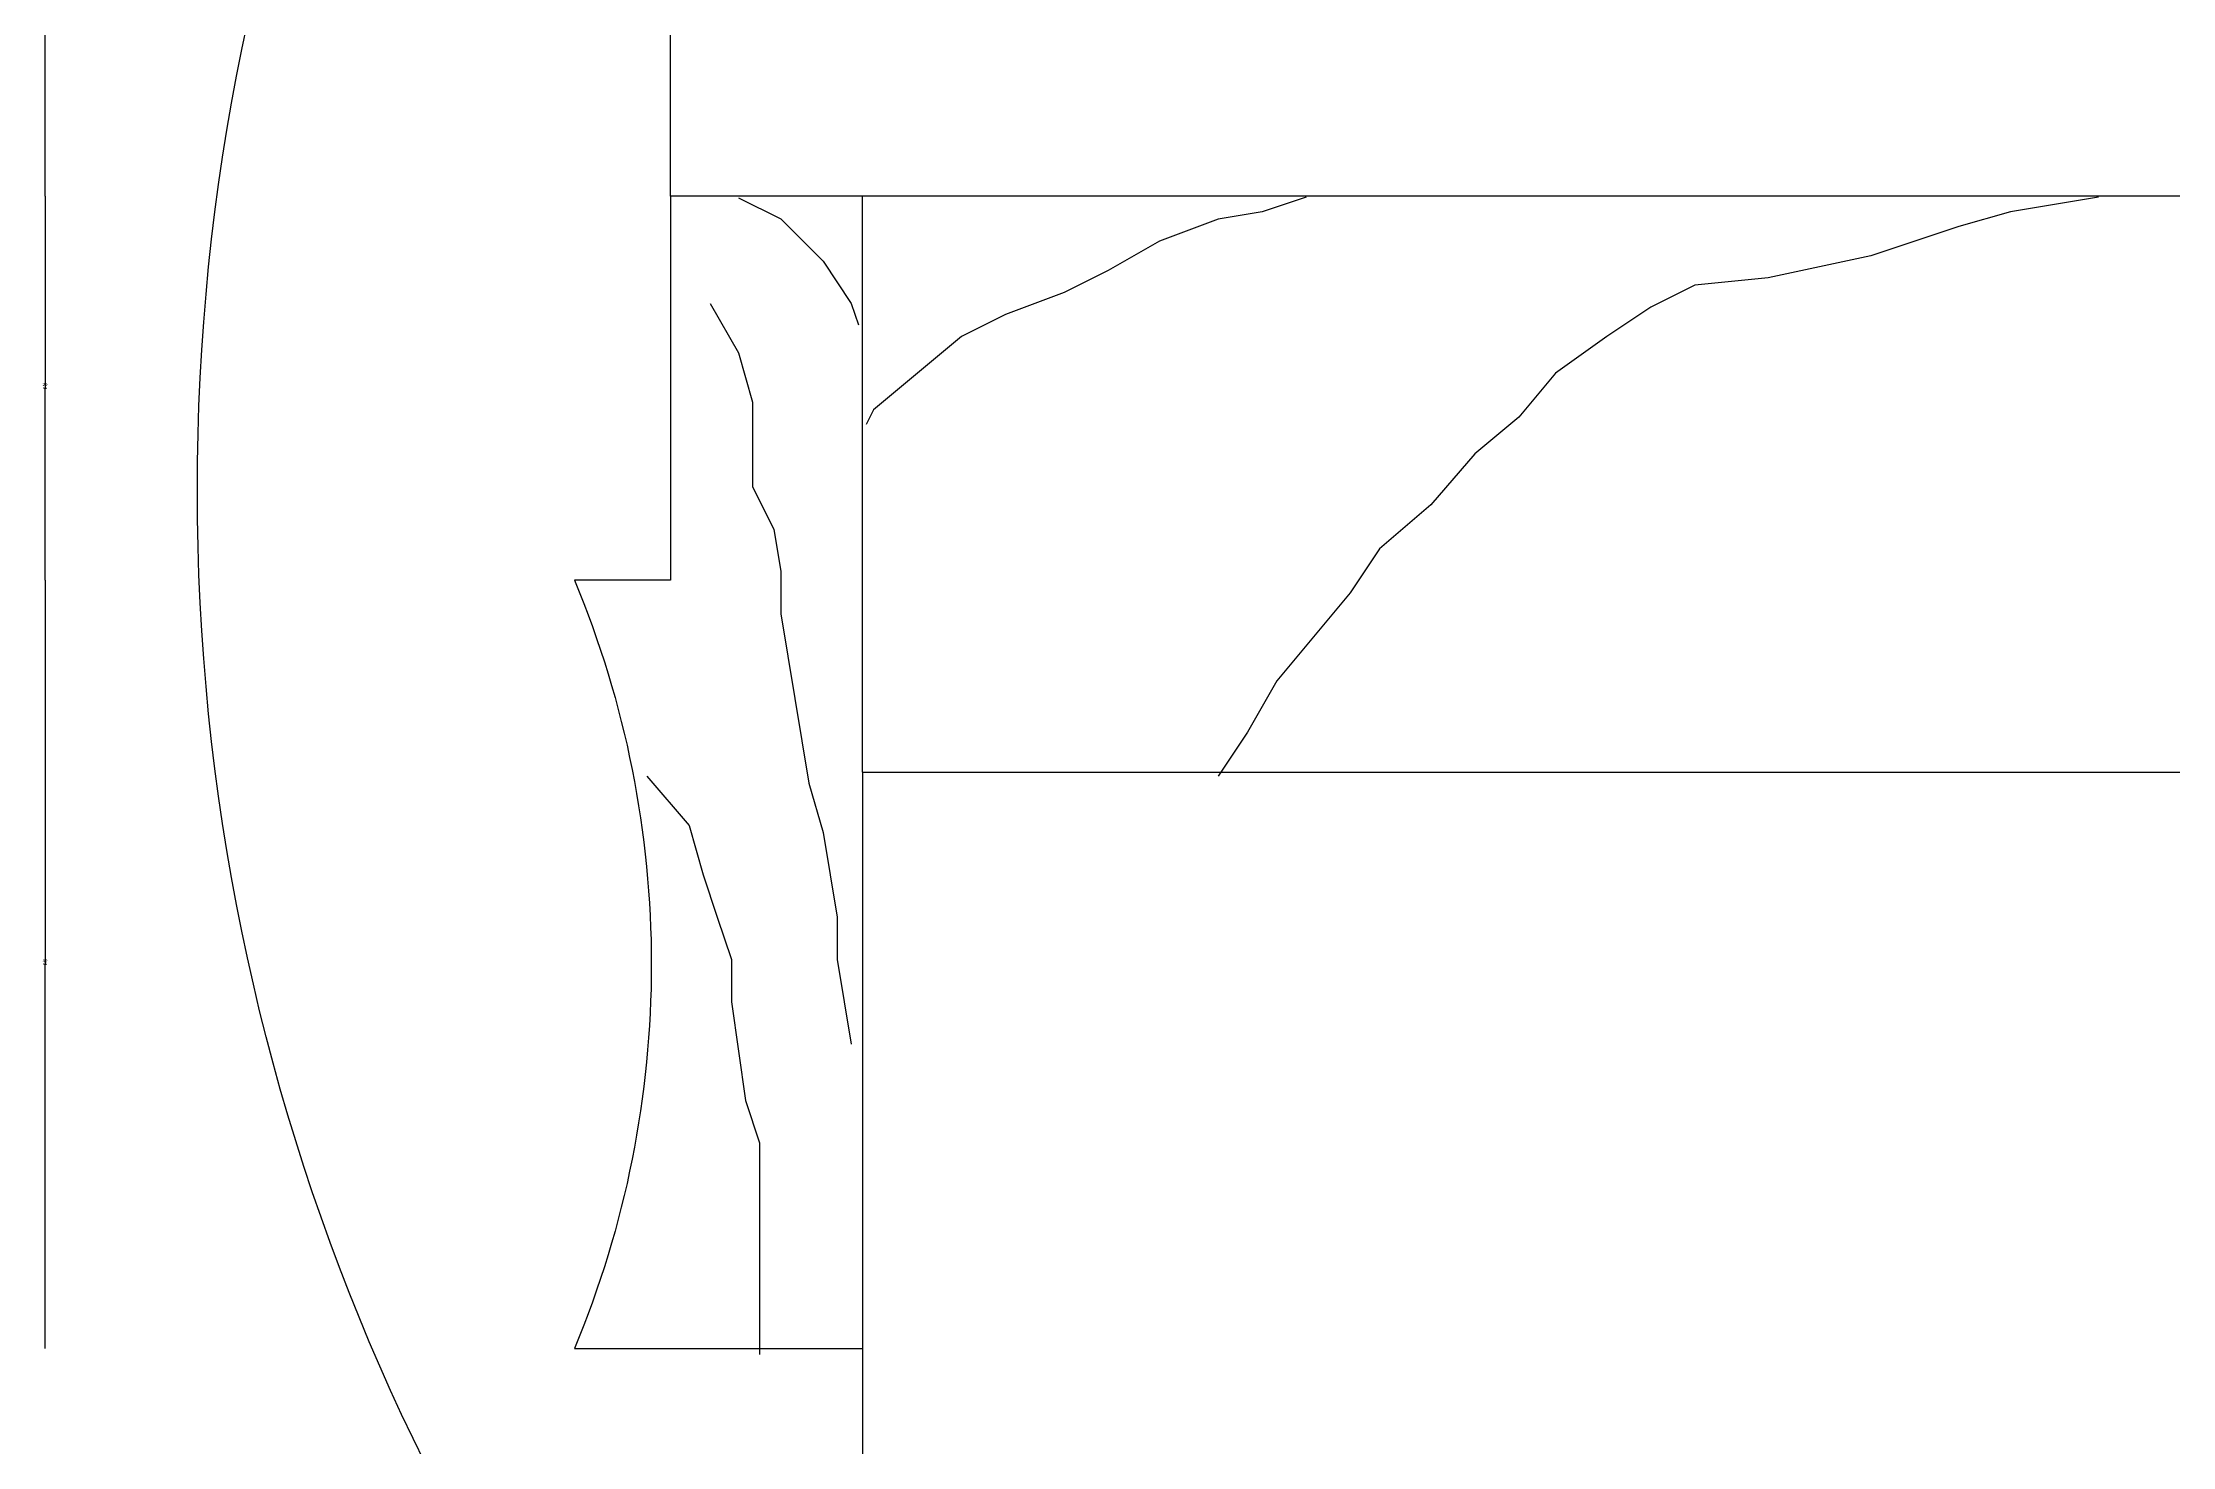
# Model space of a CAD drawing. Header units: metres. Extents: x 289 to 5205, y 117 to 7144.
# Drawn here: x 2738 to 3404, y 2714 to 3153 of the extents above; entities that cross this region are included whole.
import ezdxf

# ---------------------------------------------------------------- set-up
doc = ezdxf.new("R2010")
doc.units = ezdxf.units.M
for name, color, linetype in [('2', 2, 'Continuous'), ('4', 4, 'Continuous'), ('BH', 3, 'Continuous'), ('DIM', 3, 'Continuous')]:
    doc.layers.add(name, color=color, linetype=linetype)
doc.dimstyles.get("Standard").update_dxf_attribs({"dimtxt": 2.5, "dimasz": 2.5, "dimexe": 1.25, "dimexo": 0.625, "dimtad": 1, "dimcen": 2.5, "dimazin": 3, "dimtfac": 1, "dimtmove": 0, "dimatfit": 3})

# ---------------------------------------------------------------- blocks, each defined once
blk = doc.blocks.new('*D43')
for p, q in [((2738.99, 3104.55), (2738.99, 3044.55)), ((2738.74, 3044.55), (2738.49, 3044.55)), ((2738.99, 2984.55), (2738.99, 3044.55)), ((2738.99, 3044.55), (2738.99, 3044.55)), ((2739.24, 3044.55), (2739.49, 3044.55))]:
    blk.add_line(p, q)
at = {"layer": 'Defpoints'}
for p in [(2738.99, 3104.55), (2738.99, 3044.55), (2738.99, 2984.55)]:
    blk.add_point(p, dxfattribs=at)
at = {"layer": 'DIM', "insert": (2738.99, 3045.675), "char_height": 1, "attachment_point": 5}
blk.add_mtext('20', dxfattribs=at)
blk = doc.blocks.new('*D46')
for p, q in [((2738.99, 2984.55), (2738.99, 2864.55)), ((2738.74, 2864.55), (2738.49, 2864.55)), ((2738.99, 2744.55), (2738.99, 2864.55)), ((2738.99, 2864.55), (2738.99, 2864.55)), ((2739.24, 2864.55), (2739.49, 2864.55))]:
    blk.add_line(p, q)
at = {"layer": 'Defpoints'}
for p in [(2738.99, 2984.55), (2738.99, 2864.55), (2738.99, 2744.55)]:
    blk.add_point(p, dxfattribs=at)
at = {"layer": 'DIM', "insert": (2738.99, 2865.675), "char_height": 1, "attachment_point": 5}
blk.add_mtext('40', dxfattribs=at)
blk = doc.blocks.new('*D48')
for p, q in [((2738.99, 3340.62), (2738.99, 3222.59)), ((2738.74, 3222.59), (2738.49, 3222.59)), ((2738.99, 3104.55), (2738.99, 3222.59)), ((2738.99, 3222.59), (2738.99, 3222.59)), ((2739.24, 3222.59), (2739.49, 3222.59))]:
    blk.add_line(p, q)
at = {"layer": 'Defpoints'}
for p in [(2738.99, 3340.62), (2738.99, 3222.59), (2738.99, 3104.55)]:
    blk.add_point(p, dxfattribs=at)
at = {"layer": 'DIM', "insert": (2738.99, 3223.715), "char_height": 1, "attachment_point": 5}
blk.add_mtext('40', dxfattribs=at)

msp = doc.modelspace()

# ---------------------------------------------------------------- hatches: boundary and pattern name
at = {"layer": 'BH'}
h = msp.add_hatch(dxfattribs=at)
h.set_pattern_fill('AR-CONC', scale=60)
h.paths.add_polyline_path([(2994.43, 2924.55), (2994.43, 2521.86, 0.62), (4147.56, 2924.55)])
h = msp.add_hatch(dxfattribs=at)
h.set_pattern_fill('ANSI31', scale=1500)
h.paths.add_polyline_path([(4147.56, 2924.55), (2994.43, 2924.55), (2994.43, 2521.86, 0.62)])

# ---------------------------------------------------------------- linework, layer by layer
at = {"layer": '2'}
for q in [(4147.56, 2924.55), (2994.43, 2521.86)]:
    msp.add_line((2994.43, 2924.55), q, dxfattribs=at)
at = {"layer": '4'}
for p, q in [((2934.43, 3104.55), (2934.43, 3437.13)), ((2994.43, 2924.55), (2994.43, 3104.55))]:
    msp.add_line(p, q, dxfattribs=at)
msp.add_lwpolyline([(4152.51, 3044.55), (3714.43, 3044.55), (3714.43, 3104.55), (2994.43, 3104.55), (2934.43, 3104.55), (2934.43, 2984.55), (2904.43, 2984.55, -0.2), (2904.43, 2744.55), (2994.43, 2744.55)], format="xyb", dxfattribs=at)
at = {"layer": 'BH'}
for p, q in [((2955.64, 3104.03), (2968.87, 3097.42)), ((3133.05, 3104.23), (3119.3, 3099.65)), ((3366.8, 3101.94), (3353.05, 3099.65)), ((3380.55, 3104.23), (3366.8, 3101.94)), ((2968.87, 3097.42), (2982.1, 3084.21)), ((3105.55, 3097.36), (3087.22, 3090.49)), ((3119.3, 3099.65), (3105.55, 3097.36)), ((3337.01, 3095.07), (3323.26, 3090.49)), ((3353.05, 3099.65), (3337.01, 3095.07)), ((3087.22, 3090.49), (3071.17, 3081.33)), ((3323.26, 3090.49), (3309.51, 3085.91)), ((2982.1, 3084.21), (2990.92, 3070.99)), ((3071.17, 3081.33), (3057.42, 3074.46)), ((3309.51, 3085.91), (3277.42, 3079.04)), ((3057.42, 3074.46), (3039.09, 3067.59)), ((3254.51, 3076.75), (3240.76, 3069.88)), ((3277.42, 3079.04), (3254.51, 3076.75)), ((2946.82, 3070.99), (2955.64, 3055.56)), ((2990.92, 3070.99), (2993.12, 3064.38)), ((3240.76, 3069.88), (3227.01, 3060.72)), ((3039.09, 3067.59), (3025.34, 3060.72)), ((2955.64, 3055.56), (2960.05, 3040.14)), ((3025.34, 3060.72), (2997.84, 3037.82)), ((3227.01, 3060.72), (3210.97, 3049.27)), ((3210.97, 3049.27), (3199.51, 3035.53)), ((2960.05, 3040.14), (2960.05, 3013.7)), ((2997.84, 3037.82), (2995.55, 3033.24)), ((3199.51, 3035.53), (3185.76, 3024.08)), ((3185.76, 3024.08), (3172.01, 3008.05)), ((2960.05, 3013.7), (2966.67, 3000.48)), ((3172.01, 3008.05), (3155.97, 2994.31)), ((2966.67, 3000.48), (2968.87, 2987.26)), ((3155.97, 2994.31), (3146.8, 2980.57)), ((2968.87, 2987.26), (2968.87, 2974.04)), ((3146.8, 2980.57), (3123.88, 2953.09)), ((2968.87, 2974.04), (2971.08, 2960.83)), ((2971.08, 2960.83), (2977.69, 2921.17)), ((3123.88, 2953.09), (3114.72, 2937.06)), ((3114.72, 2937.06), (3105.55, 2923.32)), ((2926.98, 2923.37), (2940.21, 2907.95)), ((2977.69, 2921.17), (2982.1, 2905.75)), ((2940.21, 2907.95), (2944.62, 2892.53)), ((2982.1, 2905.75), (2986.51, 2879.31)), ((2944.62, 2892.53), (2949.03, 2879.31)), ((2949.03, 2879.31), (2953.44, 2866.09)), ((2986.51, 2879.31), (2986.51, 2866.09)), ((2953.44, 2866.09), (2953.44, 2852.87)), ((2986.51, 2866.09), (2988.71, 2852.87)), ((2953.44, 2852.87), (2957.85, 2822.02)), ((2988.71, 2852.87), (2990.92, 2839.65)), ((2957.85, 2822.02), (2962.26, 2808.8)), ((2962.26, 2808.8), (2962.26, 2742.71))]:
    msp.add_line(p, q, dxfattribs=at)
at = {"layer": 'DIM'}
msp.add_circle((3469.92, 3012.63), 683.33, dxfattribs=at)

# ---------------------------------------------------------------- dimensions: what is measured, and where the dimension line sits
for base, p1, p2, text, picture, middle in [((2738.99, 3222.59), (2738.99, 3340.62), (2738.99, 3104.55), '40', '*D48', (2738.99, 3223.715)), ((2738.99, 3044.55), (2738.99, 3104.55), (2738.99, 2984.55), '20', '*D43', (2738.99, 3045.675)), ((2738.99, 2864.55), (2738.99, 2984.55), (2738.99, 2744.55), '40', '*D46', (2738.99, 2865.675))]:
    dim = msp.add_linear_dim(base=base, p1=p1, p2=p2, text=text, dimstyle='Standard', dxfattribs=at)
    dim.commit()
    dim.dimension.update_dxf_attribs({"geometry": picture, "text_midpoint": middle})

doc.saveas('drawing.dxf')
